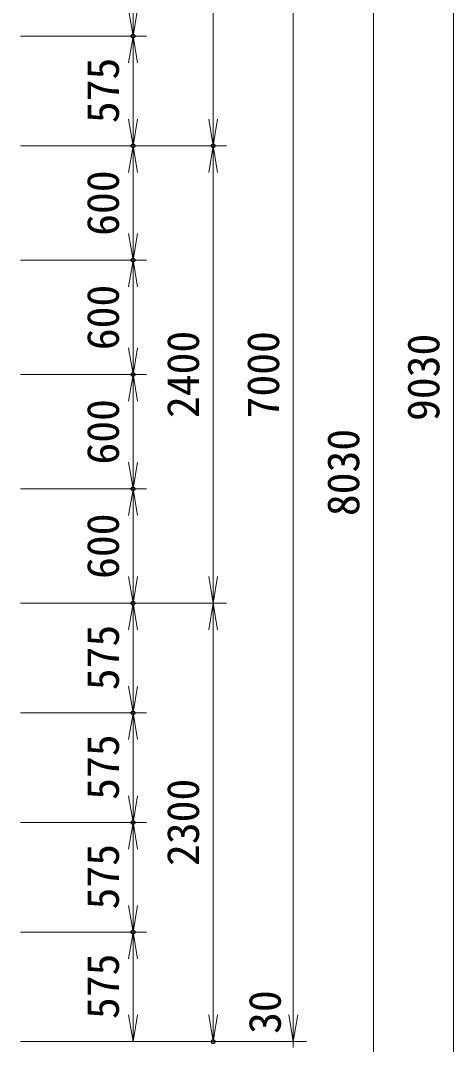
# Model space of a CAD drawing. Units: millimetres at full size. Extents: x -14700 to 14700, y -10395 to 10395.
# Drawn here: x -3752 to -1482, y -2967 to 2405 of the extents above; entities that cross this region are included whole.
import ezdxf
from ezdxf.enums import TextEntityAlignment as Align

# ---------------------------------------------------------------- set-up
doc = ezdxf.new("R2010")
doc.units = ezdxf.units.MM
doc.header["$LTSCALE"] = 40
doc.header["$PDMODE"] = 32
doc.header["$PDSIZE"] = 20
doc.layers.add('0-2_D-STR-DIM', color=7, linetype='Continuous', lineweight=13)
doc.layers.add('0-6_0', color=7, linetype='Continuous', lineweight=18)
doc.layers.add('0-7_Defpoints', color=253, linetype='Continuous')
doc.styles.add('ＭＳ ゴシック', font='')
doc.styles.get('ＭＳ ゴシック').set_extended_font_data('MS Gothic')

# ---------------------------------------------------------------- blocks, each defined once
blk = doc.blocks.new('_Open')
at = {"layer": '0-6_0'}
blk.add_line((-40, 6.67), (0, 0), dxfattribs=at)
blk.add_lwpolyline([(-40, -6.67), (0, 0), (-40, 0)], dxfattribs=at)

msp = doc.modelspace()

# ---------------------------------------------------------------- linework, layer by layer
at = {"layer": '0-2_D-STR-DIM'}
for p, q in [((-1482.27, 5047.74), (-1482.27, -3982.26)), ((-2742.27, 4047.74), (-2742.27, 1747.74)), ((-2322.27, -2952.26), (-2322.27, 4047.74)), ((-1902.27, -3982.26), (-1902.27, 4047.74)), ((-3162.27, 2322.74), (-3162.27, 2897.74)), ((-3752.27, 2322.74), (-3092.27, 2322.74)), ((-3752.27, 2322.74), (-3092.27, 2322.74)), ((-3162.27, 1747.74), (-3162.27, 2322.74)), ((-3752.27, 1747.74), (-3092.27, 1747.74)), ((-3752.27, 1747.74), (-3092.27, 1747.74)), ((-3752.27, 1747.74), (-2672.27, 1747.74)), ((-3752.27, 1747.74), (-2672.27, 1747.74)), ((-3162.27, 1147.74), (-3162.27, 1747.74)), ((-2742.27, -652.26), (-2742.27, 1747.74)), ((-3752.27, 1147.74), (-3092.27, 1147.74)), ((-3752.27, 1147.74), (-3092.27, 1147.74)), ((-3162.27, 547.74), (-3162.27, 1147.74)), ((-3752.27, 547.74), (-3092.27, 547.74)), ((-3752.27, 547.74), (-3092.27, 547.74)), ((-3162.27, -52.26), (-3162.27, 547.74)), ((-3752.27, -52.26), (-3092.27, -52.26)), ((-3752.27, -52.26), (-3092.27, -52.26)), ((-3162.27, -652.26), (-3162.27, -52.26)), ((-3752.27, -652.26), (-3092.27, -652.26)), ((-3752.27, -652.26), (-3092.27, -652.26)), ((-3752.26, -652.26), (-2672.27, -652.26)), ((-3752.26, -652.26), (-2672.27, -652.26)), ((-3162.27, -1227.26), (-3162.27, -652.26)), ((-2742.27, -652.26), (-2742.27, -2952.26)), ((-3752.27, -1227.26), (-3092.27, -1227.26)), ((-3752.27, -1227.26), (-3092.27, -1227.26)), ((-3162.27, -1802.26), (-3162.27, -1227.26)), ((-3752.27, -1802.26), (-3092.27, -1802.26)), ((-3752.27, -1802.26), (-3092.27, -1802.26)), ((-3162.27, -2377.26), (-3162.27, -1802.26)), ((-3752.27, -2377.26), (-3092.27, -2377.26)), ((-3752.27, -2377.26), (-3092.27, -2377.26)), ((-3162.27, -2952.26), (-3162.27, -2377.26)), ((-2322.27, -2812.26), (-2322.27, -2672.26)), ((-3752.27, -2952.26), (-3092.27, -2952.26)), ((-3752.27, -2952.26), (-2252.27, -2952.26)), ((-3752.27, -2952.26), (-2252.27, -2952.26)), ((-3752.27, -2952.26), (-2672.27, -2952.26)), ((-2322.27, -2952.26), (-2322.27, -2982.26))]:
    msp.add_line(p, q, dxfattribs=at)
at = {"layer": '0-7_Defpoints'}
for p in [(-3162.27, 2322.74), (-3162.27, 1747.74), (-2742.27, 1747.74), (-2742.27, 1747.74), (-3162.27, 1147.74), (-3162.27, 547.74), (-3162.27, -52.26), (-3162.27, -652.26), (-3162.27, -1227.26), (-3162.27, -1802.26), (-3162.27, -2377.26), (-2742.27, -2952.26)]:
    msp.add_point(p, dxfattribs=at)

# ---------------------------------------------------------------- block references
at = {"layer": '0-2_D-STR-DIM', "xscale": 3.5, "yscale": 3.5}
for p, rotation in [((-3162.27, 2322.74), 270), ((-3162.27, 2322.74), 90), ((-3162.27, 1747.74), 270), ((-2742.27, 1747.74), 270), ((-3162.27, 1747.74), 90), ((-2742.27, 1747.74), 90), ((-3162.27, 1147.74), 270), ((-3162.27, 1147.74), 90), ((-3162.27, 547.74), 270), ((-3162.27, 547.74), 90), ((-3162.27, -52.26), 270), ((-3162.27, -52.26), 90), ((-3162.27, -652.26), 270), ((-2742.27, -652.26), 270), ((-3162.27, -652.26), 90), ((-2742.27, -652.26), 90), ((-3162.27, -1227.26), 270), ((-3162.27, -1227.26), 90), ((-3162.27, -1802.26), 270), ((-3162.27, -1802.26), 90), ((-3162.27, -2377.26), 270), ((-3162.27, -2377.26), 90), ((-3162.27, -2952.26), 270), ((-2742.27, -2952.26), 270), ((-2322.27, -2952.26), 270), ((-2322.27, -2952.26), 270)]:
    msp.add_blockref('_Open', p, dxfattribs=dict(at, rotation=rotation))

# ---------------------------------------------------------------- texts
at = {"layer": '0-2_D-STR-DIM', "style": 'ＭＳ ゴシック'}
for s, p in [('575', (-3185.89, 1866.39)), ('600', (-3185.89, 1275.31)), ('600', (-3185.89, 675.31)), ('2400', (-2765.89, 319.3)), ('7000', (-2345.89, 317.55)), ('9030', (-1505.89, 303.86)), ('600', (-3185.89, 75.31)), ('8030', (-1925.89, -195.25)), ('600', (-3185.89, -524.69)), ('575', (-3185.89, -1108.61)), ('575', (-3185.89, -1683.61)), ('2300', (-2765.89, -2030.7)), ('575', (-3185.89, -2258.61)), ('575', (-3185.89, -2833.61)), ('30', (-2337.07, -2911.63))]:
    msp.add_text(s, height=168.3, rotation=90, dxfattribs=at).set_placement(p, align=Align.BOTTOM_LEFT)

doc.saveas('drawing.dxf')
